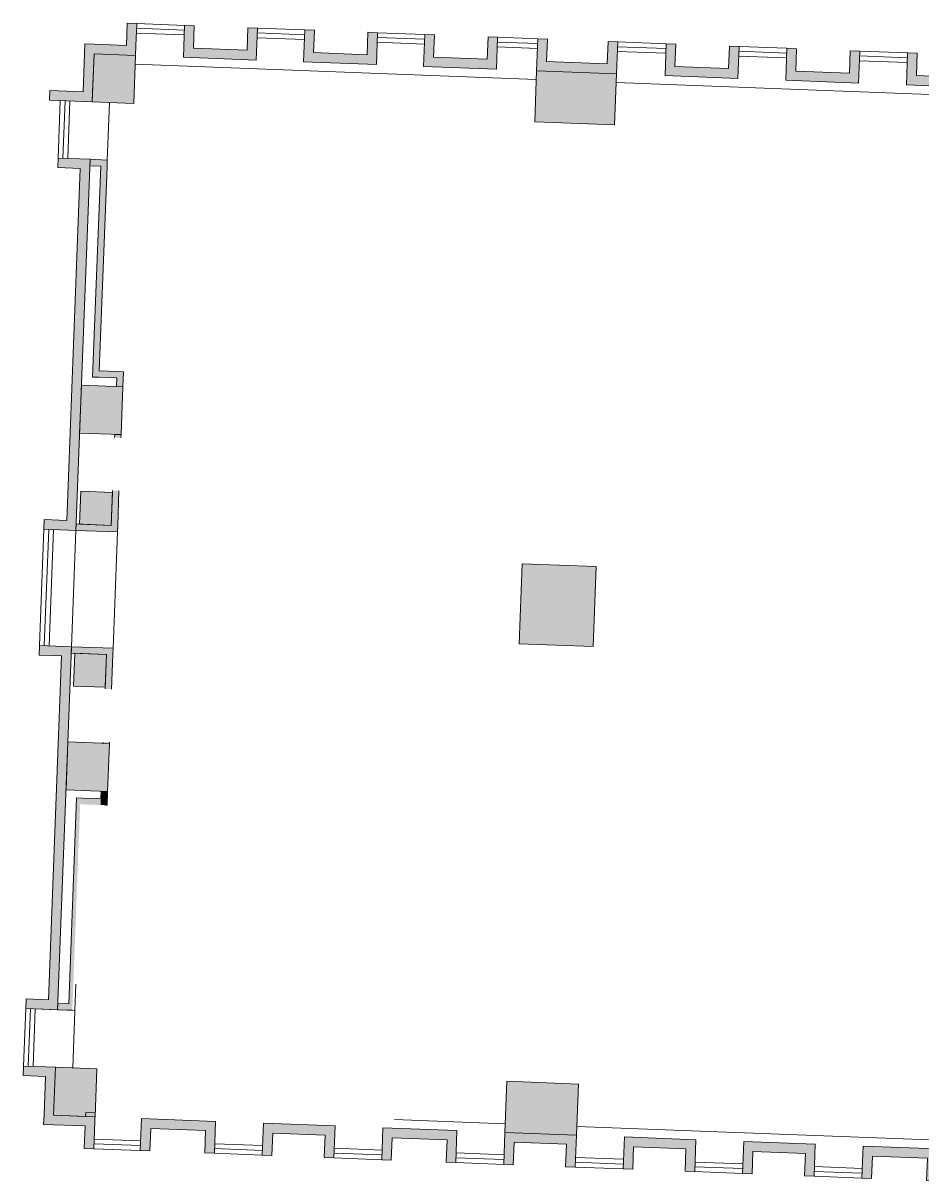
# Model space of a CAD drawing. Header units: millimetres. Extents: x 16798 to 83705, y -4660 to 56847.
# Drawn here: x 16798 to 30859, y 18815 to 36919 of the extents above; entities that cross this region are included whole.
import ezdxf

# ---------------------------------------------------------------- set-up
doc = ezdxf.new("R2010")
doc.units = ezdxf.units.MM
doc.header["$MEASUREMENT"] = 0
for name, color, linetype, lineweight in [('A-DETL', 3, 'Continuous', 13), ('A-GLAZ-CURT', 52, 'Continuous', 13), ('A-WALL-PATT', 111, 'Continuous', 13), ('I-WALL', 2, 'Continuous', 13), ('S-COLS', 52, 'Continuous', 13)]:
    doc.layers.add(name, color=color, linetype=linetype, lineweight=lineweight)

# ---------------------------------------------------------------- blocks, each defined once
blk = doc.blocks.new('Hilton_Window_Facade Panel - Hilton_Window_Facade Panel-1975146-GA PLAN - LEVEL 11')
at = {"layer": 'A-GLAZ-CURT', "color": 0, "lineweight": -2}
for p, q in [((-375, 150), (375, 150)), ((-375, 75), (375, 75)), ((-375, 0), (375, 0))]:
    blk.add_line(p, q, dxfattribs=at)
blk = doc.blocks.new('Hilton_Window_Facade Panel - Hilton_Window_Facade Panel-1975147-GA PLAN - LEVEL 11')
at = {"layer": 'A-GLAZ-CURT', "color": 0, "lineweight": -2}
for p, q in [((-370, 150), (370, 150)), ((-370, 75), (370, 75)), ((-370, 0), (370, 0))]:
    blk.add_line(p, q, dxfattribs=at)
blk = doc.blocks.new('Hilton_Facade Panel - Hilton_Facade Panel-1975148-GA PLAN - LEVEL 11')
at = {"layer": 'A-GLAZ-CURT', "lineweight": -2}
blk.add_hatch(color=0, dxfattribs=at).paths.add_polyline_path([(-396, -350), (-570, -350), (-570, 150), (-420, 150), (-420, -200), (420, -200), (420, 150), (570, 150), (570, -350)])
at = {"layer": 'A-GLAZ-CURT', "color": 0, "lineweight": -2}
for p, q in [((-420, 150), (-570, 150)), ((-570, 150), (-570, -350)), ((-420, -200), (-420, 150)), ((570, 150), (420, 150)), ((420, 150), (420, -200)), ((570, -350), (570, 150)), ((-570, -350), (570, -350)), ((420, -200), (-420, -200))]:
    blk.add_line(p, q, dxfattribs=at)
blk = doc.blocks.new('Hilton_Window_Facade Panel - Hilton_Window_Facade Panel-1975149-GA PLAN - LEVEL 11')
at = {"layer": 'A-GLAZ-CURT', "color": 0, "lineweight": -2}
for p, q in [((-315, 150), (315, 150)), ((-315, 75), (315, 75)), ((-315, 0), (315, 0))]:
    blk.add_line(p, q, dxfattribs=at)
blk = doc.blocks.new('Hilton_Facade Panel - Hilton_Facade Panel-1975150-GA PLAN - LEVEL 11')
at = {"layer": 'A-GLAZ-CURT', "lineweight": -2}
blk.add_hatch(color=0, dxfattribs=at).paths.add_polyline_path([(625, -350), (-625, -350), (-625, 150), (-475, 150), (-475, -200), (475, -200), (475, 150), (625, 150)])
at = {"layer": 'A-GLAZ-CURT', "color": 0, "lineweight": -2}
for p, q in [((-475, 150), (-625, 150)), ((-625, 150), (-625, -350)), ((-475, -200), (-475, 150)), ((625, 150), (475, 150)), ((475, 150), (475, -200)), ((625, -350), (625, 150)), ((-625, -350), (625, -350)), ((475, -200), (-475, -200))]:
    blk.add_line(p, q, dxfattribs=at)
blk = doc.blocks.new('Hilton_Window_Facade Panel - Hilton_Window_Facade Panel-1975151-GA PLAN - LEVEL 11')
at = {"layer": 'A-GLAZ-CURT', "color": 0, "lineweight": -2}
for p, q in [((-380, 150), (380, 150)), ((-380, 75), (380, 75)), ((-380, 0), (380, 0))]:
    blk.add_line(p, q, dxfattribs=at)
blk = doc.blocks.new('Hilton_Window_Facade Panel - Hilton_Window_Facade Panel-1975176-GA PLAN - LEVEL 11')
at = {"layer": 'A-GLAZ-CURT', "color": 0, "lineweight": -2}
for p, q in [((-363, 0), (363, 0)), ((-363, -75), (363, -75)), ((-363, -150), (363, -150))]:
    blk.add_line(p, q, dxfattribs=at)
blk = doc.blocks.new('Hilton_Facade Panel - Hilton_Facade Panel-1975177-GA PLAN - LEVEL 11')
at = {"layer": 'A-GLAZ-CURT', "lineweight": -2}
blk.add_hatch(color=0, dxfattribs=at).paths.add_polyline_path([(-580, -150), (-580, 200), (-580, 350), (580, 350), (580, -150), (430, -150), (430, 200), (-430, 200), (-430, -150)])
at = {"layer": 'A-GLAZ-CURT', "color": 0, "lineweight": -2}
for p, q in [((580, 350), (-580, 350)), ((-580, 350), (-580, -150)), ((-430, -150), (-430, 200)), ((-430, 200), (430, 200)), ((430, 200), (430, -150)), ((580, -150), (580, 350)), ((-580, -150), (-430, -150)), ((430, -150), (580, -150))]:
    blk.add_line(p, q, dxfattribs=at)
blk = doc.blocks.new('Hilton_Window_Facade Panel - Hilton_Window_Facade Panel-1975156-GA PLAN - LEVEL 11')
at = {"layer": 'A-GLAZ-CURT', "color": 0, "lineweight": -2}
for p, q in [((-375, 0), (375, 0)), ((-375, -75), (375, -75)), ((-375, -150), (375, -150))]:
    blk.add_line(p, q, dxfattribs=at)
blk = doc.blocks.new('Hilton_Facade Panel - Hilton_Facade Panel-1975178-GA PLAN - LEVEL 11')
at = {"layer": 'A-GLAZ-CURT', "lineweight": -2}
blk.add_hatch(color=0, dxfattribs=at).paths.add_polyline_path([(-560, -150), (-560, 200), (-560, 350), (560, 350), (560, -150), (410, -150), (410, 200), (-410, 200), (-410, -150)])
at = {"layer": 'A-GLAZ-CURT', "color": 0, "lineweight": -2}
for p, q in [((560, 350), (-560, 350)), ((-560, 350), (-560, -150)), ((-410, -150), (-410, 200)), ((-410, 200), (410, 200)), ((410, 200), (410, -150)), ((560, -150), (560, 350)), ((-560, -150), (-410, -150)), ((410, -150), (560, -150))]:
    blk.add_line(p, q, dxfattribs=at)
blk = doc.blocks.new('Hilton_Window_Facade Panel - Hilton_Window_Facade Panel-1975181-GA PLAN - LEVEL 11')
at = {"layer": 'A-GLAZ-CURT', "color": 0, "lineweight": -2}
for p, q in [((-450, 150), (450, 150)), ((-450, 75), (450, 75)), ((-450, 0), (450, 0))]:
    blk.add_line(p, q, dxfattribs=at)
blk = doc.blocks.new('Hilton_Window_Facade Panel - Hilton_Window_Facade Panel-1975182-GA PLAN - LEVEL 11')
at = {"layer": 'A-GLAZ-CURT', "color": 0, "lineweight": -2}
for p, q in [((-910, 150), (910, 150)), ((-910, 75), (910, 75)), ((-910, 0), (910, 0))]:
    blk.add_line(p, q, dxfattribs=at)
blk = doc.blocks.new('Hilton_Facade Panel - Hilton_Facade Panel-1975183-GA PLAN - LEVEL 11')
at = {"layer": 'A-GLAZ-CURT', "lineweight": -2}
blk.add_hatch(color=0, dxfattribs=at).paths.add_polyline_path([(2841, -350), (-2841, -350), (-2841, 150), (-2691, 150), (-2691, -200), (2691, -200), (2691, 150), (2841, 150)])
at = {"layer": 'A-GLAZ-CURT', "color": 0, "lineweight": -2}
for p, q in [((-2691, 150), (-2841, 150)), ((-2841, 150), (-2841, -350)), ((-2691, -200), (-2691, 150)), ((2841, 150), (2691, 150)), ((2691, 150), (2691, -200)), ((2841, -350), (2841, 150)), ((-2841, -350), (2841, -350)), ((2691, -200), (-2691, -200))]:
    blk.add_line(p, q, dxfattribs=at)
blk = doc.blocks.new('Hilton_Facade Panel - Hilton_Facade Panel-1975184-GA PLAN - LEVEL 11')
at = {"layer": 'A-GLAZ-CURT', "lineweight": -2}
blk.add_hatch(color=0, dxfattribs=at).paths.add_polyline_path([(2904, -350), (-2904, -350), (-2904, 150), (-2754, 150), (-2754, -200), (2754, -200), (2754, 150), (2904, 150)])
at = {"layer": 'A-GLAZ-CURT', "color": 0, "lineweight": -2}
for p, q in [((-2754, 150), (-2904, 150)), ((-2904, 150), (-2904, -350)), ((-2754, -200), (-2754, 150)), ((2904, 150), (2754, 150)), ((2754, 150), (2754, -200)), ((2904, -350), (2904, 150)), ((-2904, -350), (2904, -350)), ((2754, -200), (-2754, -200))]:
    blk.add_line(p, q, dxfattribs=at)

msp = doc.modelspace()

# ---------------------------------------------------------------- hatches: boundary and pattern name
at = {"layer": 'A-WALL-PATT', "lineweight": 0}
for points in [[(18563, 36564), (18413, 36569), (18426, 36919), (18576, 36913)], [(17885, 35839), (17735, 35845), (17763, 36594), (17913, 36588)], [(18557, 36414), (18482, 36417), (17907, 36439), (17913, 36588), (18563, 36564)], [(17879, 35689), (17729, 35695), (17529, 35702), (17211, 35715), (17217, 35864), (17885, 35839)], [(18111, 34680), (18011, 34683), (17841, 34690), (17845, 34790), (18114, 34779)], [(17985, 31381), (17893, 31385), (17885, 31385), (18011, 34683), (18111, 34680)], [(18265, 31371), (17985, 31381), (17987, 31450), (17989, 31481), (18268, 31471)], [(18359, 31234), (18260, 31237), (18265, 31371), (18268, 31471), (18368, 31467)], [(18273, 28962), (17623, 28987), (17627, 29087), (18277, 29062)], [(18200, 27043), (18100, 27047), (18030, 27050), (17550, 27068), (17554, 27168), (18204, 27143)], [(17571, 21582), (17511, 21584), (17513, 21634), (17634, 24806), (17734, 24802), (17730, 24702), (17690, 24704)], [(18110, 24688), (18090, 24689), (18010, 24692), (18018, 24909), (18118, 24905)], [(18010, 24692), (17730, 24702), (17731, 24725), (17734, 24802), (18014, 24792)], [(17567, 21482), (17507, 21484), (17338, 21491), (17341, 21591), (17571, 21582)], [(17148, 20447), (16948, 20455), (16798, 20460), (16804, 20610), (17153, 20597)], [(17275, 19842), (17125, 19848), (17126, 19893), (17153, 20597), (17303, 20591)], [(17769, 19673), (17119, 19698), (17125, 19848), (17774, 19823)], [(17905, 19317), (17755, 19323), (17769, 19673), (17774, 19823), (17924, 19817)]]:
    msp.add_hatch(color=2, dxfattribs=at).paths.add_polyline_path(points)
h = msp.add_hatch(color=2, dxfattribs=at)
h.paths.add_polyline_path([(18329, 30436), (18299, 30437), (18229, 30440), (18231, 30488), (18331, 30484)])
h.paths.add_polyline_path([(18277, 29062), (18247, 29063), (18224, 29064), (18177, 29066), (18198, 29610), (18297, 29607)])
h = msp.add_hatch(color=2, dxfattribs=at)
h.paths.add_polyline_path([(18179, 26503), (18149, 26504), (18079, 26507), (18100, 27047), (18200, 27043)])
h.paths.add_polyline_path([(18147, 25654), (18127, 25655), (18047, 25658), (18048, 25677), (18147, 25674)])
at = {"layer": 'S-COLS', "lineweight": 0}
for points in [[(18528, 35664), (17879, 35689), (17902, 36291), (17907, 36439), (18557, 36414)], [(26051, 35328), (25786, 35338), (24949, 35370), (24802, 35375), (24832, 36175), (26082, 36127)], [(18331, 30484), (18161, 30491), (17681, 30509), (17710, 31258), (18359, 31234)], [(18177, 29066), (18106, 29068), (17682, 29085), (17702, 29599), (18196, 29580)], [(25718, 27170), (24558, 27214), (24606, 28466), (25766, 28422)], [(18080, 26533), (18010, 26535), (17586, 26551), (17605, 27066), (18100, 27047)], [(18118, 24905), (17698, 24921), (17469, 24930), (17497, 25679), (18147, 25654)], [(17924, 19817), (17504, 19833), (17275, 19842), (17303, 20591), (17953, 20567)], [(25455, 19530), (25184, 19540), (24441, 19569), (24336, 19573), (24366, 20371), (25485, 20329)]]:
    msp.add_hatch(color=2, dxfattribs=at).paths.add_polyline_path(points)

# ---------------------------------------------------------------- linework, layer by layer
at = {"layer": 'A-DETL', "color": 2, "lineweight": 0}
for p, q in [((17607, 21480), (17623, 21890)), ((16988, 21504), (17607, 21480))]:
    msp.add_line(p, q, dxfattribs=at)
at = {"layer": 'I-WALL', "color": 2, "lineweight": 0}
for p, q in [((18426, 36919), (18413, 36569)), ((18576, 36913), (18426, 36919)), ((18563, 36564), (18576, 36913)), ((18570, 36764), (19320, 36735)), ((17763, 36594), (17735, 35845)), ((17913, 36588), (17763, 36594)), ((18413, 36569), (17913, 36588)), ((20459, 36692), (21198, 36663)), ((22338, 36620), (23077, 36592)), ((17885, 35839), (17907, 36439)), ((17907, 36439), (18557, 36414)), ((18557, 36414), (18563, 36564)), ((24216, 36548), (24846, 36524)), ((26095, 36477), (26854, 36448)), ((27993, 36404), (28743, 36376)), ((24827, 36040), (18552, 36279)), ((29882, 36332), (30632, 36304)), ((17217, 35864), (17211, 35715)), ((17735, 35845), (17217, 35864)), ((32441, 35749), (26076, 35992)), ((17211, 35715), (17879, 35689)), ((17495, 34803), (17529, 35702)), ((17879, 35689), (17885, 35839)), ((18149, 35679), (18114, 34779)), ((17845, 34790), (17841, 34690)), ((18114, 34779), (17845, 34790)), ((18111, 34680), (18114, 34779)), ((17841, 34690), (18011, 34683)), ((18011, 34683), (17885, 31385)), ((17989, 31481), (18111, 34680)), ((17885, 31385), (17985, 31381)), ((17985, 31381), (18265, 31371)), ((18268, 31471), (17989, 31481)), ((18265, 31371), (18260, 31237)), ((18368, 31467), (18268, 31471)), ((18359, 31234), (18368, 31467)), ((18260, 31237), (18359, 31234)), ((18231, 30488), (18229, 30440)), ((18331, 30484), (18231, 30488)), ((18329, 30436), (18331, 30484)), ((18198, 29610), (18177, 29066)), ((18277, 29062), (18297, 29607)), ((17554, 27168), (17623, 28987)), ((17627, 29087), (17623, 28987)), ((17623, 28987), (18273, 28962)), ((18177, 29066), (17627, 29087)), ((18273, 28962), (18277, 29062)), ((18273, 28962), (18204, 27143)), ((17554, 27168), (17550, 27068)), ((18204, 27143), (17554, 27168)), ((17550, 27068), (18100, 27047)), ((18100, 27047), (18079, 26507)), ((18179, 26503), (18200, 27043)), ((18200, 27043), (18204, 27143)), ((18048, 25677), (18047, 25658)), ((18047, 25658), (18147, 25654)), ((18147, 25654), (18147, 25674)), ((17634, 24806), (17511, 21584)), ((17734, 24802), (17634, 24806)), ((18018, 24909), (18014, 24792)), ((18118, 24905), (18018, 24909)), ((18110, 24688), (18118, 24905)), ((18014, 24792), (17734, 24802)), ((18090, 24689), (18110, 24688)), ((17341, 21591), (17338, 21491)), ((17511, 21584), (17341, 21591)), ((16953, 20605), (16988, 21504)), ((17338, 21491), (17567, 21482)), ((17607, 21475), (17573, 20581)), ((16804, 20610), (16798, 20460)), ((16798, 20460), (17148, 20447)), ((17153, 20597), (16804, 20610)), ((17303, 20591), (17153, 20597)), ((17275, 19842), (17303, 20591)), ((17148, 20447), (17125, 19848)), ((17125, 19848), (17119, 19698)), ((17774, 19823), (17275, 19842)), ((17777, 19883), (17774, 19823)), ((17926, 19877), (17777, 19883)), ((17905, 19317), (17926, 19877)), ((22606, 19774), (24341, 19708)), ((17119, 19698), (17769, 19673)), ((17769, 19673), (17755, 19323)), ((25460, 19665), (31855, 19421)), ((18636, 19440), (17911, 19467)), ((20545, 19367), (19796, 19395)), ((17755, 19323), (17905, 19317)), ((22414, 19296), (21664, 19324)), ((24322, 19223), (23573, 19251)), ((26191, 19152), (25441, 19180)), ((28060, 19080), (27310, 19109)), ((29928, 19009), (29179, 19038))]:
    msp.add_line(p, q, dxfattribs=at)
at = {"layer": 'S-COLS', "color": 2, "lineweight": 0}
for p, q in [((17907, 36439), (17879, 35689)), ((18557, 36414), (17907, 36439)), ((18528, 35664), (18557, 36414)), ((24832, 36175), (24802, 35375)), ((26082, 36127), (24832, 36175)), ((26051, 35328), (26082, 36127)), ((17879, 35689), (18528, 35664)), ((24802, 35375), (26051, 35328)), ((17710, 31258), (17681, 30509)), ((18359, 31234), (17710, 31258)), ((18331, 30484), (18359, 31234)), ((17681, 30509), (18331, 30484)), ((17702, 29599), (17682, 29085)), ((18196, 29580), (17702, 29599)), ((18177, 29066), (18196, 29580)), ((17682, 29085), (18177, 29066)), ((24606, 28466), (24558, 27214)), ((25766, 28422), (24606, 28466)), ((25718, 27170), (25766, 28422)), ((24558, 27214), (25718, 27170)), ((17605, 27066), (17586, 26551)), ((18100, 27047), (17605, 27066)), ((18080, 26533), (18100, 27047)), ((17586, 26551), (18080, 26533)), ((17497, 25679), (17469, 24930)), ((18147, 25654), (17497, 25679)), ((18118, 24905), (18147, 25654)), ((17469, 24930), (18118, 24905)), ((17303, 20591), (17275, 19842)), ((17953, 20567), (17303, 20591)), ((17924, 19817), (17953, 20567)), ((24366, 20372), (24336, 19573)), ((25485, 20329), (24366, 20372)), ((25455, 19530), (25485, 20329)), ((17275, 19842), (17924, 19817)), ((24336, 19573), (25455, 19530))]:
    msp.add_line(p, q, dxfattribs=at)

# ---------------------------------------------------------------- block references
at = {"layer": 'A-GLAZ-CURT', "color": 2, "lineweight": 0}
for name, p, rotation in [('Hilton_Window_Facade Panel - Hilton_Window_Facade Panel-1975146-GA PLAN - LEVEL 11', (18945, 36749), 357.816525054261), ('Hilton_Facade Panel - Hilton_Facade Panel-1975148-GA PLAN - LEVEL 11', (19889, 36713), 357.816525054261), ('Hilton_Window_Facade Panel - Hilton_Window_Facade Panel-1975147-GA PLAN - LEVEL 11', (20829, 36677), 357.816525054261), ('Hilton_Facade Panel - Hilton_Facade Panel-1975148-GA PLAN - LEVEL 11', (21768, 36642), 357.816525054261), ('Hilton_Window_Facade Panel - Hilton_Window_Facade Panel-1975147-GA PLAN - LEVEL 11', (22707, 36606), 357.816525054261), ('Hilton_Facade Panel - Hilton_Facade Panel-1975148-GA PLAN - LEVEL 11', (23647, 36570), 357.816525054261), ('Hilton_Window_Facade Panel - Hilton_Window_Facade Panel-1975149-GA PLAN - LEVEL 11', (24531, 36536), 357.816525054261), ('Hilton_Facade Panel - Hilton_Facade Panel-1975150-GA PLAN - LEVEL 11', (25470, 36500), 357.816525054261), ('Hilton_Window_Facade Panel - Hilton_Window_Facade Panel-1975151-GA PLAN - LEVEL 11', (26475, 36462), 357.816525054261), ('Hilton_Facade Panel - Hilton_Facade Panel-1975148-GA PLAN - LEVEL 11', (27424, 36426), 357.816525054261), ('Hilton_Window_Facade Panel - Hilton_Window_Facade Panel-1975146-GA PLAN - LEVEL 11', (28368, 36390), 357.816525054261), ('Hilton_Facade Panel - Hilton_Facade Panel-1975148-GA PLAN - LEVEL 11', (29313, 36354), 357.816525054261), ('Hilton_Window_Facade Panel - Hilton_Window_Facade Panel-1975146-GA PLAN - LEVEL 11', (30257, 36318), 357.816525054261), ('Hilton_Facade Panel - Hilton_Facade Panel-1975148-GA PLAN - LEVEL 11', (31201, 36282), 357.816525054261), ('Hilton_Window_Facade Panel - Hilton_Window_Facade Panel-1975181-GA PLAN - LEVEL 11', (17512, 35253), 87.81652505426104), ('Hilton_Facade Panel - Hilton_Facade Panel-1975184-GA PLAN - LEVEL 11', (17384, 31902), 87.81652505426104), ('Hilton_Window_Facade Panel - Hilton_Window_Facade Panel-1975182-GA PLAN - LEVEL 11', (17239, 28091), 87.81652505426104), ('Hilton_Facade Panel - Hilton_Facade Panel-1975183-GA PLAN - LEVEL 11', (17096, 24343), 87.81652505426104), ('Hilton_Window_Facade Panel - Hilton_Window_Facade Panel-1975181-GA PLAN - LEVEL 11', (16971, 21054), 87.81652505426104), ('Hilton_Facade Panel - Hilton_Facade Panel-1975177-GA PLAN - LEVEL 11', (19216, 19418), 357.816525054261), ('Hilton_Facade Panel - Hilton_Facade Panel-1975178-GA PLAN - LEVEL 11', (21105, 19346), 357.816525054261), ('Hilton_Facade Panel - Hilton_Facade Panel-1975177-GA PLAN - LEVEL 11', (22993, 19274), 357.816525054261), ('Hilton_Facade Panel - Hilton_Facade Panel-1975178-GA PLAN - LEVEL 11', (24882, 19202), 357.816525054261), ('Hilton_Window_Facade Panel - Hilton_Window_Facade Panel-1975176-GA PLAN - LEVEL 11', (18274, 19454), 357.816525054261), ('Hilton_Window_Facade Panel - Hilton_Window_Facade Panel-1975156-GA PLAN - LEVEL 11', (20170, 19381), 357.816525054261), ('Hilton_Facade Panel - Hilton_Facade Panel-1975178-GA PLAN - LEVEL 11', (26751, 19130), 357.816525054261), ('Hilton_Facade Panel - Hilton_Facade Panel-1975178-GA PLAN - LEVEL 11', (28619, 19059), 357.816525054261), ('Hilton_Window_Facade Panel - Hilton_Window_Facade Panel-1975156-GA PLAN - LEVEL 11', (22039, 19310), 357.816525054261), ('Hilton_Window_Facade Panel - Hilton_Window_Facade Panel-1975156-GA PLAN - LEVEL 11', (23948, 19237), 357.816525054261), ('Hilton_Facade Panel - Hilton_Facade Panel-1975177-GA PLAN - LEVEL 11', (30508, 18987), 357.816525054261), ('Hilton_Window_Facade Panel - Hilton_Window_Facade Panel-1975156-GA PLAN - LEVEL 11', (25816, 19166), 357.816525054261), ('Hilton_Window_Facade Panel - Hilton_Window_Facade Panel-1975156-GA PLAN - LEVEL 11', (27685, 19095), 357.816525054261), ('Hilton_Window_Facade Panel - Hilton_Window_Facade Panel-1975156-GA PLAN - LEVEL 11', (29553, 19023), 357.816525054261)]:
    msp.add_blockref(name, p, dxfattribs=dict(at, rotation=rotation))

doc.saveas('drawing.dxf')
